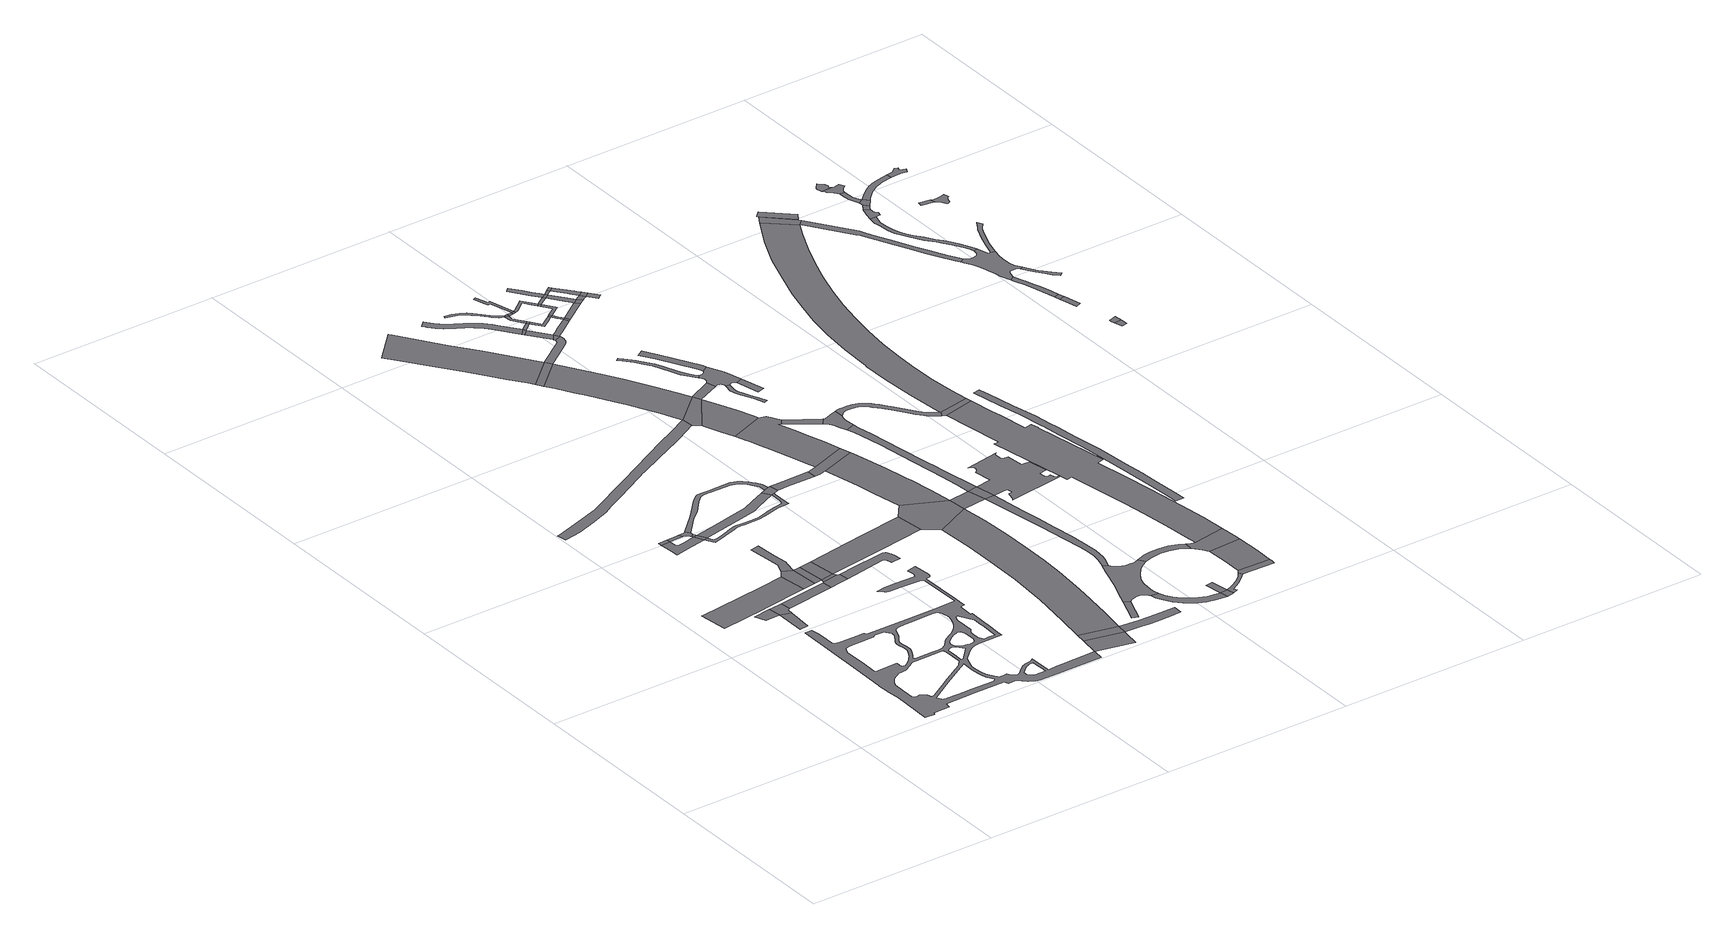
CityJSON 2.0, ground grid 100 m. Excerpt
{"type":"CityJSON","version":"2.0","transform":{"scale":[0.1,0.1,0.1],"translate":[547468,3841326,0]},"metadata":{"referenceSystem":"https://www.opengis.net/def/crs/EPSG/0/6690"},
"CityObjects":{
"road1":{"type":"Road","geometry":[{"type":"MultiSurface","lod":"1","boundaries":[[[0,1,2,3]]]}]},
"road2":{"type":"Road","attributes":{"RoadStructureAttribute.sectionType":"1"},"geometry":[{"type":"MultiSurface","lod":"1","boundaries":[[[3,4,5,6]]]}]},
"road3":{"type":"Road","attributes":{"RoadStructureAttribute.sectionType":"1"},"geometry":[{"type":"MultiSurface","lod":"1","boundaries":[[[7,8,9,10,11,12,13,14,15]]]}]},
"road4":{"type":"Road","geometry":[{"type":"MultiSurface","lod":"1","boundaries":[[[16,17,0,3,6,18,19]]]}]},
"road5":{"type":"Road","geometry":[{"type":"MultiSurface","lod":"1","boundaries":[[[20,21,22,23,24]]]}]},
"road6":{"type":"Road","attributes":{"RoadStructureAttribute.sectionType":"1"},"geometry":[{"type":"MultiSurface","lod":"1","boundaries":[[[25,26,16,19,27]]]}]},
"road7":{"type":"Road","attributes":{"RoadStructureAttribute.sectionType":"1"},"geometry":[{"type":"MultiSurface","lod":"1","boundaries":[[[28,29,30,31,24,23,32,33,34,35,36,37]]]}]},
"road8":{"type":"Road","geometry":[{"type":"MultiSurface","lod":"1","boundaries":[[[38,39,20,24,40,41,42]]]}]},
"road9":{"type":"Road","attributes":{"RoadStructureAttribute.sectionType":"1"},"geometry":[{"type":"MultiSurface","lod":"1","boundaries":[[[43,44,45,46,47,48,49,50,51,52,53,54,55,56,57,58,59,60,61,62,63,64,65,66,67,68,69,70,71,72,73,74,75,76,77,78,79,80,81,82,83,84,85,86,87,88,89,90,91,92,93,94,95,96,97,98,99,100,101,102,103,104,105,106,107,108,109,110,111,112,113,114,115,116,117,118,119,120,121,122,123,124,125,126,127,128,129,130,131,132,133,134,135,136,137,138,139,140,141,142,143,144,145,146,147,148,149,150,151,152,153,154,155,156,157,158],[159,160,161,162,163,164,165,166,167,168,169,170,171,172,173],[174,175,176,177,178,179,180,181,182,183,184,185,186,187,188,189,190,191,192],[193,194,195,196,197,198,199,200,201,202,203,204,205,206,207,208,209,210,211,212,213,214,215,216,217,218,219,220,221,222,223],[224,225,226,227,228,229,230,231,232,233,234,235,236,237,238,239,240,241,242,243,244,245,246,247,248,249,250],[251,252,253,254,255,256,257,258,259,260,261,262,263,264,265,266,267,268,269,270,271,272,273],[274,275,276,277,278,279,280,281,282,283,284,285,286,287,288,289,290,291,292,293,294,295,296,297,298,299,300,301,302,303,304,305,306,307,308,309,310,311,312,313,314,315,316,317,318,319,320,321],[322,323,324,325,326,327,328,329,330,331,332,333,334,335,336,337,338,339,340,341,342,343,344,345,346,347,348,349,350,351,352,353,354,355,356,357,358,359,360,361,362,363,364,365,366,367,368,369,370,371,372,373,374,375,376,377],[378,379,380,381,382,383,384,385,386,387,388,389,390,391,392,393,394,395,396,397,398,399,400,401,402,403,404,405,406,407,408,409,410,411,412]]]}]},
"road10":{"type":"Road","geometry":[{"type":"MultiSurface","lod":"1","boundaries":[[[413,7,15,414,415,416,417]]]}]},
"road11":{"type":"Road","geometry":[{"type":"MultiSurface","lod":"1","boundaries":[[[418,419,38,42,420,421,422,423,424,425]]]}]},
"road12":{"type":"Road","geometry":[{"type":"MultiSurface","lod":"1","boundaries":[[[426,424,423,37,427]]]}]},
"road13":{"type":"Road","geometry":[{"type":"MultiSurface","lod":"1","boundaries":[[[427,37,36,428]]]}]},
"road14":{"type":"Road","attributes":{"RoadStructureAttribute.sectionType":"1"},"geometry":[{"type":"MultiSurface","lod":"1","boundaries":[[[429,417,416,430]]]}]},
"road15":{"type":"Road","attributes":{"RoadStructureAttribute.sectionType":"1"},"geometry":[{"type":"MultiSurface","lod":"1","boundaries":[[[431,432,433,434,435,436,413,417]]]}]},
"road16":{"type":"Road","geometry":[{"type":"MultiSurface","lod":"1","boundaries":[[[437,438,25,27,439,440,441]]]}]},
"road17":{"type":"Road","attributes":{"RoadStructureAttribute.sectionType":"1"},"geometry":[{"type":"MultiSurface","lod":"1","boundaries":[[[442,430,438,437]]]}]},
"road18":{"type":"Road","geometry":[{"type":"MultiSurface","lod":"1","boundaries":[[[443,429,430,442]]]}]},
"road19":{"type":"Road","attributes":{"RoadStructureAttribute.sectionType":"1"},"geometry":[{"type":"MultiSurface","lod":"1","boundaries":[[[444,445,446,447,448,449,450,451,452,453,454,455,456,457,458,459,460,461,462,463,464,465,466,467,468,469,470,471,472,473]]]}]},
"road20":{"type":"Road","geometry":[{"type":"MultiSurface","lod":"1","boundaries":[[[474,475,476,477,478,479,480,481,482,483,484,485,486,487,488,489,490,491,492,493,494,495,496,497,498,499,500,501,502,503,504,505,506,507,508,509,510,511,512,513,514,515,516,517,518,519,428,36]]]}]},
"road21":{"type":"Road","attributes":{"RoadStructureAttribute.sectionType":"1"},"geometry":[{"type":"MultiSurface","lod":"1","boundaries":[[[520,521,522,523,524,525,427,428,526,527,528,529,530,496]]]}]},
"road22":{"type":"Road","geometry":[{"type":"MultiSurface","lod":"1","boundaries":[[[531,532,533,534,535,536,537,538,539,540,541,542,543,441,440]]]}]},
"road23":{"type":"Road","geometry":[{"type":"MultiSurface","lod":"1","boundaries":[[[544,545,546,547,548,549,550,551,552,553,554,555,556,557,418,425,558,559,560,561,562,563,564,565,566,567,568,569,570,571,572,573]]]}]},
"road24":{"type":"Road","attributes":{"RoadStructureAttribute.sectionType":"1"},"geometry":[{"type":"MultiSurface","lod":"1","boundaries":[[[574,158,575,576,577,578]]]}]},
"road25":{"type":"Road","attributes":{"RoadStructureAttribute.sectionType":"1"},"geometry":[{"type":"MultiSurface","lod":"1","boundaries":[[[579,580,581,443,442,582,583]]]}]},
"road26":{"type":"Road","geometry":[{"type":"MultiSurface","lod":"1","boundaries":[[[584,574,578,585]]]}]},
"road27":{"type":"Road","geometry":[{"type":"MultiSurface","lod":"1","boundaries":[[[586,573,572,587,520,496,495,588]]]}]},
"road28":{"type":"Road","attributes":{"RoadStructureAttribute.sectionType":"1"},"geometry":[{"type":"MultiSurface","lod":"1","boundaries":[[[589,590,591,592,593,594,595,596,597,598,599,600,601,602]]]}]},
"road29":{"type":"Road","attributes":{"RoadStructureAttribute.sectionType":"1"},"geometry":[{"type":"MultiSurface","lod":"1","boundaries":[[[603,604,605,606,607,608,609,610,611,612,613,614,615,616,617,618,584,585]]]}]},
"road30":{"type":"Road","geometry":[{"type":"MultiSurface","lod":"1","boundaries":[[[619,620,621,622,623,624,625,626,585,578]]]}]},
"road31":{"type":"Road","attributes":{"RoadStructureAttribute.sectionType":"1"},"geometry":[{"type":"MultiSurface","lod":"1","boundaries":[[[627,628,586,588,629,630,631,632]]]}]},
"road32":{"type":"Road","attributes":{"RoadStructureAttribute.sectionType":"1"},"geometry":[{"type":"MultiSurface","lod":"1","boundaries":[[[633,634,635,636,637,638]]]}]},
"road33":{"type":"Road","geometry":[{"type":"MultiSurface","lod":"1","boundaries":[[[602,601,639,640]]]}]},
"road34":{"type":"Road","geometry":[{"type":"MultiSurface","lod":"1","boundaries":[[[641,579,583,613,612,642]]]}]},
"road35":{"type":"Road","attributes":{"RoadStructureAttribute.sectionType":"1"},"geometry":[{"type":"MultiSurface","lod":"1","boundaries":[[[643,644,645,646,647,648,640,639,649,650,651,652,653,654,655,656,444,657]]]}]},
"road36":{"type":"Road","attributes":{"RoadStructureAttribute.sectionType":"1"},"geometry":[{"type":"MultiSurface","lod":"1","boundaries":[[[658,659,660,661,662,663,664,665,666,667,668,669,670,671,672,673,674,675,676,677,678,679,680,681,682,683,684,685]]]}]},
"road37":{"type":"Road","geometry":[{"type":"MultiSurface","lod":"1","boundaries":[[[657,444,473,686,687,688,689]]]}]},
"road38":{"type":"Road","geometry":[{"type":"MultiSurface","lod":"1","boundaries":[[[690,691,692,693,633,638,694,695,696,697,698,699,700,701,702,703,704,705,706,707,708,709,710,711,712,713,714,715,716]]]}]},
"road39":{"type":"Road","geometry":[{"type":"MultiSurface","lod":"1","boundaries":[[[717,718,719,632,631,720,721,722]]]}]},
"road40":{"type":"Road","attributes":{"RoadStructureAttribute.sectionType":"1"},"geometry":[{"type":"MultiSurface","lod":"1","boundaries":[[[723,724,725,726,727,728,729,722,721,730,731,732,733,641,642]]]}]},
"road41":{"type":"Road","geometry":[{"type":"MultiSurface","lod":"1","boundaries":[[[734,735,736,737,738,739,740,741,742,718,717,743,744,745,746,747,748,749,750]]]}]},
"road42":{"type":"Road","attributes":{"RoadStructureAttribute.sectionType":"1"},"geometry":[{"type":"MultiSurface","lod":"1","boundaries":[[[700,751,752,753,754,755,756,757,758,759,760,761,762,763,764,765,766,767,701]]]}]},
"road43":{"type":"Road","attributes":{"RoadStructureAttribute.sectionType":"1"},"geometry":[{"type":"MultiSurface","lod":"1","boundaries":[[[768,769,770,689,688,771,772,736,735]]]}]},
"road44":{"type":"Road","attributes":{"RoadStructureAttribute.sectionType":"1"},"geometry":[{"type":"MultiSurface","lod":"1","boundaries":[[[773,774,775,776,777,778,779,780,781,782,783,784,785,786,787,788,789,790,602,640]]]}]},
"road45":{"type":"Road","geometry":[{"type":"MultiSurface","lod":"1","boundaries":[[[791,792,793,794,795,796,797,798,799,800,801,802,803,804,805,806,807,808,809,810,811]]]}]},
"road46":{"type":"Road","geometry":[{"type":"MultiSurface","lod":"1","boundaries":[[[685,684,812,813]]]}]},
"road47":{"type":"Road","attributes":{"RoadStructureAttribute.sectionType":"1"},"geometry":[{"type":"MultiSurface","lod":"1","boundaries":[[[814,642,612,815]]]}]},
"road48":{"type":"Road","attributes":{"RoadStructureAttribute.sectionType":"1"},"geometry":[{"type":"MultiSurface","lod":"1","boundaries":[[[816,817,818,819,820,821,822,823,824,815,825,826,827,828,829,830,831,832,690,716]]]}]},
"road49":{"type":"Road","attributes":{"RoadStructureAttribute.sectionType":"1"},"geometry":[{"type":"MultiSurface","lod":"1","boundaries":[[[813,812,833,834]]]}]},
"road50":{"type":"Road","geometry":[{"type":"MultiSurface","lod":"1","boundaries":[[[835,836,685,813,837,838]]]}]},
"road51":{"type":"Road","geometry":[{"type":"MultiSurface","lod":"1","boundaries":[[[834,833,839,840,784,783,841]]]}]},
"road52":{"type":"Road","geometry":[{"type":"MultiSurface","lod":"1","boundaries":[[[842,760,759,843]]]}]},
"road53":{"type":"Road","geometry":[{"type":"MultiSurface","lod":"1","boundaries":[[[811,810,844,845]]]}]},
"road54":{"type":"Road","geometry":[{"type":"MultiSurface","lod":"1","boundaries":[[[810,846,847,835,848,849,844]]]}]},
"road55":{"type":"Road","attributes":{"RoadStructureAttribute.sectionType":"1"},"geometry":[{"type":"MultiSurface","lod":"1","boundaries":[[[850,657,689,851]]]}]},
"road56":{"type":"Road","geometry":[{"type":"MultiSurface","lod":"1","boundaries":[[[852,853,760,842]]]}]},
"road57":{"type":"Road","geometry":[{"type":"MultiSurface","lod":"1","boundaries":[[[848,835,838,854]]]}]},
"road58":{"type":"Road","geometry":[{"type":"MultiSurface","lod":"1","boundaries":[[[845,844,855,856,857]]]}]},
"road59":{"type":"Road","geometry":[{"type":"MultiSurface","lod":"1","boundaries":[[[858,814,815,824]]]}]},
"road60":{"type":"Road","geometry":[{"type":"MultiSurface","lod":"1","boundaries":[[[859,860,861,862,863,864,865,866,867,857,868]]]}]},
"road61":{"type":"Road","geometry":[{"type":"MultiSurface","lod":"1","boundaries":[[[869,870,871,872,873,874,875,876,877,878,879,880,881,882,883,884,885,886,887,888,889,890]]]}]},
"road62":{"type":"Road","geometry":[{"type":"MultiSurface","lod":"1","boundaries":[[[868,857,856,891]]]}]},
"road63":{"type":"Road","geometry":[{"type":"MultiSurface","lod":"1","boundaries":[[[892,893,894,854,838,895,896,897,898,899]]]}]},
"road64":{"type":"Road","attributes":{"RoadStructureAttribute.sectionType":"1"},"geometry":[{"type":"MultiSurface","lod":"1","boundaries":[[[900,750,749,901,902,903]]]}]},
"road65":{"type":"Road","attributes":{"RoadStructureAttribute.sectionType":"1"},"geometry":[{"type":"MultiSurface","lod":"1","boundaries":[[[904,905,906,907,908,909,834,841,910,911,912]]]}]},
"road66":{"type":"Road","geometry":[{"type":"MultiSurface","lod":"1","boundaries":[[[913,914,915,916,842,843,917,918,919,920,921,922]]]}]},
"road67":{"type":"Road","attributes":{"RoadStructureAttribute.sectionType":"1"},"geometry":[{"type":"MultiSurface","lod":"1","boundaries":[[[923,924,925,926,927,928,929,930,931,932,933,934,935,936,937,814,858]]]}]},
"road68":{"type":"Road","geometry":[{"type":"MultiSurface","lod":"1","boundaries":[[[938,939,940,941,942,943,944,945,946,947,948,949,950,951]]]}]},
"road69":{"type":"Road","attributes":{"RoadStructureAttribute.sectionType":"1"},"geometry":[{"type":"MultiSurface","lod":"1","boundaries":[[[952,953,954,955,956,710,709,957,958,959,960,961,962,963]]]}]},
"road70":{"type":"Road","geometry":[{"type":"MultiSurface","lod":"1","boundaries":[[[964,899,898,965]]]}]},
"road71":{"type":"Road","geometry":[{"type":"MultiSurface","lod":"1","boundaries":[[[966,967,968,969,970,868,891,971,972,973,974,975,976,977]]]}]},
"road72":{"type":"Road","geometry":[{"type":"MultiSurface","lod":"1","boundaries":[[[978,965,898,979,904,980]]]}]},
"road73":{"type":"Road","attributes":{"RoadStructureAttribute.sectionType":"1"},"geometry":[{"type":"MultiSurface","lod":"1","boundaries":[[[981,982,983,984,985,986,987,988]]]}]},
"road74":{"type":"Road","geometry":[{"type":"MultiSurface","lod":"1","boundaries":[[[980,904,912,989]]]}]},
"road75":{"type":"Road","geometry":[{"type":"MultiSurface","lod":"1","boundaries":[[[990,991,992,903,902,993,994,995,930,929,996,997,998]]]}]},
"road76":{"type":"Road","geometry":[{"type":"MultiSurface","lod":"1","boundaries":[[[999,988,987,1000,1001,1002,1003,1004,1005,1006,1007,1008,890,889,1009,1010,1011,1012,1013,1014,1015,1016,850,851,1017,1018,1019,1020,1021,1022,1023,1024,938,951,1025,1026,1027,1028,1029,1030,1031,1032,1033,1034,1035,1036,1037]]]}]},
"road77":{"type":"Road","geometry":[{"type":"MultiSurface","lod":"1","boundaries":[[[977,976,1038,1039]]]}]},
"road78":{"type":"Road","geometry":[{"type":"MultiSurface","lod":"1","boundaries":[[[1040,1041,1039,1038,1042,1043,964,965]]]}]},
"road79":{"type":"Road","geometry":[{"type":"MultiSurface","lod":"1","boundaries":[[[1044,1045,1037,1036]]]}]},
"road80":{"type":"Road","geometry":[{"type":"MultiSurface","lod":"1","boundaries":[[[1046,977,1039,1047]]]}]},
"road81":{"type":"Road","geometry":[{"type":"MultiSurface","lod":"1","boundaries":[[[1048,1049,1050,1051,1052,1053,1054,1055,1046,1056]]]}]},
"road82":{"type":"Road","attributes":{"RoadStructureAttribute.sectionType":"1"},"geometry":[{"type":"MultiSurface","lod":"1","boundaries":[[[1057,1058,980,989,1059]]]}]},
"road83":{"type":"Road","attributes":{"RoadStructureAttribute.sectionType":"1"},"geometry":[{"type":"MultiSurface","lod":"1","boundaries":[[[1060,1061,1062,1063,1064,1065,1066,1067,1068,1069,1070,1071,1072,1073,1074,1075,1076,1077,1078,1079,1080,1081,1082,1083,1084,1085,858,824,1086,1087,1088,1089,1090,1091,1092,1093,1094]]]}]},
"road84":{"type":"Road","geometry":[{"type":"MultiSurface","lod":"1","boundaries":[[[1056,1046,1047,1095]]]}]},
"road85":{"type":"Road","geometry":[{"type":"MultiSurface","lod":"1","boundaries":[[[1096,913,922,1097,1098,1099]]]}]},
"road86":{"type":"Road","geometry":[{"type":"MultiSurface","lod":"1","boundaries":[[[1100,1095,1047,1101,1102,1103,1057,1104]]]}]},
"road87":{"type":"Road","geometry":[{"type":"MultiSurface","lod":"1","boundaries":[[[1105,1106,1056,1095,1107,1108]]]}]},
"road88":{"type":"Road","attributes":{"function":"1","RoadStructureAttribute.sectionType":"7"},"geometry":[{"type":"MultiSurface","lod":"1","boundaries":[[[1109,1110,1111,1112,1113,1114,1096,1099]]]}]},
"road89":{"type":"Road","geometry":[{"type":"MultiSurface","lod":"1","boundaries":[[[1104,1057,1059,1115]]]}]},
"road90":{"type":"Road","geometry":[{"type":"MultiSurface","lod":"1","boundaries":[[[1116,1105,1108,1117]]]}]},
"road91":{"type":"Road","geometry":[{"type":"MultiSurface","lod":"1","boundaries":[[[1118,1119,1120,1121,963,962,1122,1123,1112,1111]]]}]},
"road92":{"type":"Road","attributes":{"RoadStructureAttribute.sectionType":"1"},"geometry":[{"type":"MultiSurface","lod":"1","boundaries":[[[1124,1104,1115,1125]]]}]},
"road93":{"type":"Road","attributes":{"RoadStructureAttribute.sectionType":"1"},"geometry":[{"type":"MultiSurface","lod":"1","boundaries":[[[1126,1127,1117,1108,1128,1129,1124,1130]]]}]},
"road94":{"type":"Road","geometry":[{"type":"MultiSurface","lod":"1","boundaries":[[[1131,1132,1133,1134,1135,1136,1137,1138,1139,1140,1141,1142,1143,1144,1145,1146,1147,1148,1149,1150,1151,1152,1153,1154,990,998,1155,1156,1157,1158,1159,1160,1161,1162,1163,1164,1165,1166,1167,1168,1169,1170,1171,1172,1173,1174,1175,1176,1177,1178,1179,1180]]]}]},
"road95":{"type":"Road","attributes":{"RoadStructureAttribute.sectionType":"1"},"geometry":[{"type":"MultiSurface","lod":"1","boundaries":[[[1130,1124,1125,1181]]]}]},
"road96":{"type":"Road","geometry":[{"type":"MultiSurface","lod":"1","boundaries":[[[1182,1183,1184,1185,1181,1125]]]}]},
"road97":{"type":"Road","attributes":{"function":"1","RoadStructureAttribute.sectionType":"7"},"geometry":[{"type":"MultiSurface","lod":"1","boundaries":[[[1186,1187,1188,1189,1190,1191,1192,1193,1194,1195,1196,1197,1198,1199,1200,1201,1202,1203,1094,1204,1205,1206,1207,1208,1209,1210,1120,1119]]]}]},
"road98":{"type":"Road","geometry":[{"type":"MultiSurface","lod":"1","boundaries":[[[1211,1180,1179,1200,1199]]]}]},
"road99":{"type":"Road","geometry":[{"type":"MultiSurface","lod":"1","boundaries":[[[1212,1213,1214,1215,1216,1217,1218,1219,1220,1221,1222,1223,1224,1225,1226,1227,1228,1229,1230,1231,1232,1233,1234,1235,1236,1237,1238]]]}]},
"road100":{"type":"Road","attributes":{"function":"1","RoadStructureAttribute.sectionType":"7"},"geometry":[{"type":"MultiSurface","lod":"1","boundaries":[[[1239,1240,1241,1242,1243,1244,1245,1246,1247,1248,1249,1250,1251,1252,1253,1254,1180,1211,1255,1256,1257,1258,1259,1260,1261,1262,1263,1264,1265,1266,1267,1268,1269]]]}]},
"road101":{"type":"Road","geometry":[{"type":"MultiSurface","lod":"1","boundaries":[[[1270,1239,1269,1271,1272,1273]]]}]},
"road102":{"type":"Road","attributes":{"RoadStructureAttribute.sectionType":"7"},"geometry":[{"type":"MultiSurface","lod":"1","boundaries":[[[1270,1273,1274]]]}]},
"road103":{"type":"Road","geometry":[{"type":"MultiSurface","lod":"1","boundaries":[[[1275,1276,1270,1274,1277]]]}]},
"road104":{"type":"Road","attributes":{"RoadStructureAttribute.sectionType":"7"},"geometry":[{"type":"MultiSurface","lod":"1","boundaries":[[[1278,1279,1280,1281,1282,1283,1284,1285,1286,1272,1271,1287,1288,1289,1290,1291,1292,1293,1294,1295,1296,1297,1298,1299]]]}]},
"road105":{"type":"Road","geometry":[{"type":"MultiSurface","lod":"1","boundaries":[[[1300,1301,1302,1303]]]}]},
"road106":{"type":"Road","attributes":{"RoadStructureAttribute.sectionType":"1"},"geometry":[{"type":"MultiSurface","lod":"1","boundaries":[[[1304,1305,1306,1307,1301,1300]]]}]},
"road107":{"type":"Road","attributes":{"RoadStructureAttribute.sectionType":"1"},"geometry":[{"type":"MultiSurface","lod":"1","boundaries":[[[1308,1309,1310,1311,1312]]]}]},
"road108":{"type":"Road","geometry":[{"type":"MultiSurface","lod":"1","boundaries":[[[1313,1314,1309,1308]]]}]},
"road109":{"type":"Road","attributes":{"RoadStructureAttribute.sectionType":"1"},"geometry":[{"type":"MultiSurface","lod":"1","boundaries":[[[1315,1316,1317,1318,1319,1320,1321,1322,1323,1324,1325,1326,1327,1328,1314,1313]]]}]},
"road110":{"type":"Road","geometry":[{"type":"MultiSurface","lod":"1","boundaries":[[[1329,1330,1331,1332,1333,1334,1335,1336,1337,1299,1298,1338,1339,1340,1341,1342,1343,1344,1345,1322,1321,1346,1347,1348,1349,1350,1351,1352,1353,1354,1355,1356,1357,1358]]]}]},
"road111":{"type":"Road","attributes":{"RoadStructureAttribute.sectionType":"1"},"geometry":[{"type":"MultiSurface","lod":"1","boundaries":[[[1359,1360,1361,1362,1363,1364,1365,1366,1367,1368,1369,1370,1371,1372,1373,1333,1332,1374,1375,1376,1377,1378,1379,1380,1381,1382,1383,1384,1385,1386,1387,1388,1389,1390]]]}]},
"road112":{"type":"Road","attributes":{"RoadStructureAttribute.sectionType":"1"},"geometry":[{"type":"MultiSurface","lod":"1","boundaries":[[[1391,1392,1359,1390,1393,1394,1395,1396,1397,1398,1399,1400,1401]]]}]},
"road113":{"type":"Road","attributes":{"RoadStructureAttribute.sectionType":"1"},"geometry":[{"type":"MultiSurface","lod":"1","boundaries":[[[1402,1391,1401,1403,1404]]]}]},
"road114":{"type":"Road","attributes":{"RoadStructureAttribute.sectionType":"1"},"geometry":[{"type":"MultiSurface","lod":"1","boundaries":[[[1405,1406,1407,1408,1352,1351,1409,1410,1411,1412,1413,1414]]]}]},
"road115":{"type":"Road","attributes":{"RoadStructureAttribute.sectionType":"1"},"geometry":[{"type":"MultiSurface","lod":"1","boundaries":[[[1415,1416,1417,1418,1419,1420,1421,1422,1423,1424,1425,1426,1427,1428,1429]]]}]},
"road116":{"type":"Road","attributes":{"RoadStructureAttribute.sectionType":"1"},"geometry":[{"type":"MultiSurface","lod":"1","boundaries":[[[1430,1431,1432,1433,1434,1435,1436,1437]]]}]},
"road117":{"type":"Road","geometry":[{"type":"MultiSurface","lod":"1","boundaries":[[[1438,1434,1433,1402,1404,1439]]]}]},
"road118":{"type":"Road","geometry":[{"type":"MultiSurface","lod":"1","boundaries":[[[1440,1441,1442,1443,1444,1445,1446,1447,1448,1449,1419,1450,1451,1452,1453,1454,1430,1437,1455,1456,1457]]]}]},
"road119":{"type":"Road","attributes":{"RoadStructureAttribute.sectionType":"1"},"geometry":[{"type":"MultiSurface","lod":"1","boundaries":[[[1458,1459,1460,1461,1462,1358,1357,1463,1464,1465,1466,1467]]]}]},
"road120":{"type":"Road","attributes":{"RoadStructureAttribute.sectionType":"1"},"geometry":[{"type":"MultiSurface","lod":"1","boundaries":[[[1468,1469,1470,1471,1472,1473,1474,1438,1439,1475,1476,1477,1478,1479,1480]]]}]},
"road121":{"type":"Road","attributes":{"RoadStructureAttribute.sectionType":"1"},"geometry":[{"type":"MultiSurface","lod":"1","boundaries":[[[1481,1482,1483,1484]]]}]},
"road122":{"type":"Road","geometry":[{"type":"MultiSurface","lod":"1","boundaries":[[[1485,1486,1487,1488,1489,1484,1483,1490,1491,1492,1493,1494,1495,1496,1497,1498,1499]]]}]},
"road123":{"type":"Road","geometry":[{"type":"MultiSurface","lod":"1","boundaries":[[[1500,1501,1468,1480,1502,1503,1504,1505,1506,1507,1508,1509,1510]]]}]}
},
"vertices":[
[397,1247,0],[304,1233,0],[329,1179,0],[407,1182,0],
[406,1023,0],[451,1025,0],[462,1165,0],
[615,1453,0],[489,1432,0],[233,1397,0],[128,1383,0],[114,1382,0],[134,1233,0],[384,1266,0],[393,1267,0],[631,1304,0],
[469,1256,0],[418,1250,0],[466,1195,0],[476,1200,0],
[389,2025,0],[351,2024,0],[341,2024,0],[340,2003,0],[390,2005,0],
[735,1295,0],[501,1260,0],[741,1242,0],
[442,1963,0],[410,1956,0],[393,1963,0],[392,1974,0],[343,1964,0],[345,1929,0],[349,1892,0],[447,1912,0],[527,1928,0],[504,1975,0],
[455,2028,0],[448,2028,0],[444,2007,0],[448,2007,0],[466,2007,0],
[1186,66,0],[1155,65,0],[1148,65,0],[1115,64,0],[1101,64,0],[1101,72,0],[1101,112,0],[1101,187,0],[1085,176,0],[1080,174,0],[1056,170,0],[1049,168,0],[1040,165,0],[1033,161,0],[1028,158,0],[1021,152,0],[989,126,0],[984,122,0],[977,115,0],[970,112,0],[962,111,0],[958,112,0],[933,137,0],[926,144,0],[910,143,0],[883,142,0],[876,153,0],[869,164,0],[849,202,0],[844,224,0],[838,264,0],[840,294,0],[850,327,0],[865,362,0],[890,388,0],[892,389,0],[917,412,0],[941,427,0],[963,435,0],[989,440,0],[1055,440,0],[1115,440,0],[1116,459,0],[1119,560,0],[1119,584,0],[1121,674,0],[1111,674,0],[1113,751,0],[1136,757,0],[1137,824,0],[1135,1049,0],[1138,1050,0],[1158,1054,0],[1168,1065,0],[1170,1080,0],[1159,1167,0],[1137,1162,0],[1109,1156,0],[1114,1132,0],[1115,1117,0],[1107,1094,0],[997,1097,0],[938,1099,0],[895,1092,0],[890,1091,0],[914,1065,0],[921,1059,0],[933,1057,0],[1002,1054,0],[1108,1049,0],[1120,1042,0],[1125,822,0],[1123,814,0],[1108,812,0],[1030,809,0],[985,808,0],[849,807,0],[635,807,0],[625,809,0],[619,820,0],[618,822,0],[559,822,0],[489,823,0],[468,823,0],[458,828,0],[450,840,0],[449,903,0],[449,937,0],[441,982,0],[410,983,0],[406,983,0],[399,573,0],[397,406,0],[397,396,0],[400,327,0],[403,261,0],[400,50,0],[450,45,0],[453,58,0],[543,61,0],[547,91,0],[650,92,0],[715,93,0],[877,94,0],[885,72,0],[925,72,0],[948,53,0],[968,33,0],[996,16,0],[1009,13,0],[1018,11,0],[1149,10,0],[1156,10,0],[1208,10,0],[1360,9,0],[1369,69,0],[880,407,0],[847,372,0],[837,371,0],[837,387,0],[838,424,0],[838,453,0],[839,469,0],[850,478,0],[851,479,0],[854,480,0],[860,481,0],[866,482,0],[883,477,0],[894,464,0],[911,442,0],[1084,83,0],[1084,63,0],[1031,64,0],[1028,64,0],[1021,66,0],[998,89,0],[998,107,0],[1008,115,0],[1011,118,0],[1013,119,0],[1030,135,0],[1031,136,0],[1038,141,0],[1043,145,0],[1049,147,0],[1054,150,0],[1066,152,0],[1083,153,0],[1084,110,0],[921,467,0],[905,476,0],[903,477,0],[887,493,0],[883,500,0],[882,506,0],[881,513,0],[883,521,0],[888,528,0],[902,543,0],[916,553,0],[943,569,0],[952,573,0],[959,574,0],[966,575,0],[973,574,0],[980,570,0],[983,565,0],[984,564,0],[987,556,0],[989,547,0],[990,534,0],[990,504,0],[990,490,0],[986,479,0],[981,470,0],[974,464,0],[966,462,0],[956,461,0],[952,461,0],[938,462,0],[1033,671,0],[1036,680,0],[1040,689,0],[1043,692,0],[1044,693,0],[1053,695,0],[1057,689,0],[1094,621,0],[1094,575,0],[1093,561,0],[1091,461,0],[1055,460,0],[1031,459,0],[1025,467,0],[1020,476,0],[1017,486,0],[1016,498,0],[1016,510,0],[1016,523,0],[1017,535,0],[1019,542,0],[1022,547,0],[1022,548,0],[1028,555,0],[1032,560,0],[1032,572,0],[1032,661,0],[843,131,0],[836,129,0],[718,129,0],[676,129,0],[589,129,0],[575,130,0],[565,133,0],[557,138,0],[550,147,0],[544,161,0],[650,226,0],[691,251,0],[793,313,0],[818,328,0],[822,331,0],[822,317,0],[821,269,0],[823,226,0],[829,196,0],[837,174,0],[844,162,0],[856,143,0],[849,135,0],[596,479,0],[590,480,0],[585,484,0],[582,491,0],[582,517,0],[568,516,0],[468,515,0],[458,523,0],[458,597,0],[459,728,0],[466,745,0],[473,758,0],[503,766,0],[517,766,0],[561,766,0],[564,766,0],[570,766,0],[577,766,0],[606,767,0],[636,768,0],[640,772,0],[645,775,0],[652,777,0],[686,777,0],[693,775,0],[703,768,0],[712,760,0],[717,751,0],[718,745,0],[719,738,0],[719,729,0],[713,717,0],[697,694,0],[689,681,0],[684,669,0],[681,657,0],[681,646,0],[681,642,0],[685,614,0],[687,599,0],[687,586,0],[682,571,0],[680,568,0],[663,539,0],[640,510,0],[608,483,0],[607,483,0],[601,480,0],[675,504,0],[672,505,0],[670,508,0],[669,512,0],[680,527,0],[697,556,0],[701,562,0],[708,583,0],[708,600,0],[706,617,0],[702,643,0],[702,647,0],[702,654,0],[704,663,0],[707,671,0],[714,682,0],[732,706,0],[740,725,0],[745,738,0],[750,751,0],[752,755,0],[753,756,0],[754,757,0],[762,764,0],[777,771,0],[790,775,0],[816,776,0],[848,777,0],[948,778,0],[980,778,0],[990,776,0],[999,772,0],[1005,766,0],[1009,757,0],[1013,745,0],[1014,729,0],[1015,711,0],[1011,689,0],[1003,666,0],[991,644,0],[977,624,0],[961,608,0],[956,604,0],[940,591,0],[912,576,0],[902,570,0],[892,563,0],[872,545,0],[861,532,0],[855,526,0],[850,520,0],[839,513,0],[828,507,0],[816,504,0],[802,502,0],[770,503,0],[628,235,0],[546,186,0],[534,183,0],[531,186,0],[529,198,0],[521,213,0],[506,223,0],[494,226,0],[479,225,0],[466,230,0],[461,238,0],[461,303,0],[462,362,0],[469,382,0],[470,383,0],[478,394,0],[491,409,0],[535,437,0],[557,439,0],[567,439,0],[576,440,0],[611,461,0],[627,470,0],[639,477,0],[649,480,0],[665,481,0],[800,481,0],[808,481,0],[816,479,0],[819,469,0],[819,468,0],[819,418,0],[820,366,0],[795,336,0],[681,268,0],
[643,1492,0],[675,1311,0],[702,1315,0],[703,1316,0],[691,1466,0],
[497,2038,0],[489,2030,0],[482,2002,0],[486,2000,0],[496,1990,0],[499,1985,0],[513,1997,0],[513,2013,0],
[520,1985,0],[523,1978,0],
[547,1932,0],
[731,1472,0],[747,1323,0],
[705,1530,0],[708,1547,0],[702,1622,0],[693,1737,0],[646,1729,0],[663,1547,0],
[828,1316,0],[743,1303,0],[796,1251,0],[848,1260,0],[843,1314,0],
[818,1334,0],
[802,1483,0],
[1082,2852,0],[976,2797,0],[885,2750,0],[660,2633,0],[547,2574,0],[283,2437,0],[164,2397,0],[23,2350,0],[10,2347,0],[18,2298,0],[72,2306,0],[109,2314,0],[135,2323,0],[218,2350,0],[278,2376,0],[313,2388,0],[357,2414,0],[438,2456,0],[466,2471,0],[509,2495,0],[536,2509,0],[599,2543,0],[637,2563,0],[643,2566,0],[677,2583,0],[790,2636,0],[873,2677,0],[944,2712,0],[969,2725,0],[1086,2786,0],
[538,1907,0],[555,1876,0],[694,1920,0],[714,1927,0],[735,1930,0],[762,1928,0],[804,1929,0],[841,1928,0],[869,1934,0],[885,1938,0],[895,1940,0],[902,1942,0],[923,1947,0],[967,1958,0],[1012,1962,0],[1029,1963,0],[1029,1977,0],[1028,2002,0],[1028,2012,0],[1028,2041,0],[1028,2062,0],[1029,2076,0],[1013,2071,0],[1012,2035,0],[1011,2008,0],[1011,2000,0],[1011,1995,0],[1001,1980,0],[996,1980,0],[974,1977,0],[957,1974,0],[938,1970,0],[904,1962,0],[900,1960,0],[896,1958,0],[891,1956,0],[889,1956,0],[847,1944,0],[809,1941,0],[756,1943,0],[721,1945,0],[702,1942,0],[676,1934,0],[624,1915,0],[590,1904,0],[562,1903,0],
[987,2114,0],[905,2075,0],[847,2048,0],[845,2047,0],[578,1989,0],[557,1985,0],[588,1940,0],[803,1987,0],[864,2000,0],[879,2007,0],[900,2017,0],
[1070,1299,0],[1083,1296,0],[1090,1286,0],[1096,1259,0],[1147,1266,0],[1143,1302,0],[1140,1324,0],[1135,1333,0],[1132,1339,0],[1125,1347,0],[1112,1354,0],[1057,1346,0],[947,1330,0],
[1033,2172,0],[1018,2202,0],[996,2229,0],[976,2248,0],[956,2260,0],[928,2272,0],[925,2272,0],[815,2271,0],[802,2271,0],[761,2273,0],[740,2271,0],[726,2264,0],[698,2240,0],[600,2136,0],[516,2016,0],[602,2111,0],[649,2149,0],[706,2215,0],[741,2245,0],[758,2253,0],[791,2256,0],[800,2255,0],[918,2252,0],[922,2250,0],[946,2240,0],[979,2210,0],[999,2183,0],[1009,2160,0],[1012,2128,0],[1041,2135,0],
[1385,177,0],[1568,27,0],[1581,116,0],[1581,117,0],[1583,133,0],
[1362,1573,0],[1133,1536,0],[1036,1521,0],[1135,1384,0],[1378,1422,0],
[1393,233,0],[1591,189,0],
[1050,2138,0],[1012,2123,0],[1060,2088,0],
[821,3728,0],[712,3890,0],[615,4024,0],[463,4248,0],[455,4263,0],[307,4109,0],[349,4050,0],[447,3910,0],[530,3793,0],[606,3683,0],[650,3620,0],[711,3533,0],[729,3504,0],[879,3640,0],
[1612,325,0],[1639,520,0],[1646,594,0],[1659,742,0],[1665,869,0],[1668,1015,0],[1666,1158,0],[1659,1315,0],[1653,1368,0],[1646,1454,0],[1453,1359,0],[1461,1163,0],[1462,999,0],[1458,806,0],[1442,592,0],[1415,379,0],
[1672,125,0],[1716,122,0],[1757,122,0],[1838,123,0],[1894,125,0],[1894,174,0],[1789,174,0],[1696,178,0],
[1266,2139,0],[1127,2139,0],[1128,2089,0],[1143,2089,0],[1268,2089,0],[1267,2139,0],
[1736,354,0],[1712,288,0],[1682,212,0],[1713,201,0],[1760,324,0],[1767,337,0],
[750,3470,0],[901,3606,0],
[1423,1652,0],[1636,1551,0],
[1208,3062,0],[1151,3175,0],[1079,3309,0],[1022,3406,0],[975,3486,0],[901,3605,0],[780,3421,0],[828,3341,0],[862,3285,0],[929,3165,0],[956,3115,0],[996,3038,0],[1035,2958,0],[1063,2895,0],[1240,2994,0],
[902,4035,0],[887,4054,0],[858,4087,0],[827,4113,0],[821,4118,0],[791,4139,0],[756,4158,0],[752,4160,0],[712,4184,0],[696,4199,0],[689,4205,0],[667,4231,0],[650,4259,0],[620,4231,0],[626,4222,0],[635,4207,0],[660,4177,0],[671,4167,0],[687,4152,0],[736,4123,0],[770,4104,0],[797,4087,0],[806,4079,0],[819,4068,0],[830,4058,0],[864,4020,0],[945,3905,0],[973,3935,0],
[1098,2781,0],[1121,2762,0],[1122,2761,0],[1259,2952,0],
[1850,670,0],[1831,617,0],[1791,499,0],[1750,391,0],[1778,345,0],[1799,354,0],[1815,357,0],[1830,356,0],[1851,348,0],[1867,331,0],[1870,325,0],[1912,320,0],[1905,359,0],[1905,396,0],[1911,437,0],[1922,472,0],[1943,506,0],[1972,540,0],[2002,565,0],[2036,585,0],[2010,617,0],[1988,610,0],[1969,608,0],[1939,611,0],[1905,623,0],[1883,639,0],[1875,657,0],
[1511,2223,0],[1321,2154,0],[1285,2145,0],[1305,2092,0],[1335,2099,0],[1525,2168,0],
[1619,1681,0],[1601,1804,0],[1595,1835,0],[1590,1866,0],[1573,1955,0],[1554,2043,0],[1535,2127,0],[1351,2027,0],[1379,1901,0],[1391,1833,0],[1397,1802,0],
[1408,2655,0],[1374,2664,0],[1188,2591,0],[1208,2533,0],[1214,2517,0],[1234,2455,0],[1251,2403,0],[1280,2304,0],[1307,2207,0],[1507,2237,0],[1485,2318,0],[1463,2392,0],[1437,2481,0],[1418,2540,0],[1407,2573,0],[1424,2560,0],[1445,2588,0],
[1878,296,0],[1895,257,0],[1918,220,0],[1950,185,0],[1973,167,0],[2005,147,0],[2044,129,0],[2093,117,0],[2149,113,0],[2142,158,0],[2111,160,0],[2076,166,0],[2035,182,0],[2004,200,0],[1971,227,0],[1943,257,0],[1923,290,0],
[1364,2691,0],[1331,2781,0],[1297,2862,0],[1131,2740,0],[1160,2664,0],
[1020,3691,0],[1051,3713,0],[1053,3715,0],[1058,3718,0],[1065,3728,0],[1066,3730,0],[1071,3738,0],[1075,3749,0],[1077,3761,0],[1077,3772,0],[1075,3784,0],[1037,3769,0],[1037,3764,0],[1036,3759,0],[1034,3755,0],[1032,3750,0],[1029,3747,0],[1025,3744,0],
[959,4097,0],[928,4126,0],[888,4173,0],[873,4187,0],[855,4205,0],[840,4214,0],[828,4221,0],[792,4234,0],[756,4243,0],[751,4229,0],[788,4220,0],[821,4208,0],[839,4197,0],[846,4193,0],[862,4177,0],[877,4163,0],[917,4115,0],[926,4108,0],[951,4084,0],[973,4076,0],[985,4087,0],
[954,3893,0],[982,3922,0],
[1752,1568,0],[1773,1468,0],
[1891,699,0],[1902,732,0],[1906,798,0],[1903,888,0],[1896,971,0],[1880,1077,0],[1866,1186,0],[1850,1286,0],[1826,1471,0],[1808,1261,0],[1834,1111,0],[1854,968,0],[1870,862,0],[1874,802,0],[1873,763,0],[1867,728,0],[1856,687,0],
[1032,3782,0],[1058,3815,0],
[1020,3972,0],[1002,3958,0],[1012,3946,0],[1029,3960,0],
[1034,3778,0],[1036,3774,0],[1073,3789,0],
[2182,162,0],[2189,123,0],
[995,4072,0],[996,4087,0],
[977,4034,0],[985,4023,0],[1031,3983,0],[989,4043,0],
[1367,3055,0],[1382,3007,0],
[2167,256,0],[2129,250,0],
[1040,3971,0],
[997,4072,0],[1021,4072,0],[1023,4087,0],
[1807,1578,0],
[1001,4226,0],[991,4225,0],[988,4224,0],[968,4292,0],[954,4286,0],[972,4223,0],[977,4205,0],[990,4209,0],[1021,4097,0],[1037,4093,0],
[1362,3148,0],[1348,3169,0],[1332,3195,0],[1318,3229,0],[1294,3292,0],[1275,3332,0],[1254,3368,0],[1226,3411,0],[1188,3455,0],[1170,3474,0],[1156,3460,0],[1174,3441,0],[1210,3398,0],[1237,3358,0],[1257,3323,0],[1275,3284,0],[1299,3222,0],[1314,3185,0],[1331,3158,0],[1346,3136,0],[1365,3115,0],[1377,3132,0],
[1039,4078,0],
[1110,3945,0],[1084,3926,0],[1075,3920,0],[1072,3899,0],[1083,3907,0],[1110,3926,0],[1143,3950,0],[1136,3963,0],
[1451,2584,0],[1518,2488,0],[1576,2448,0],[1605,2484,0],
[1177,3899,0],[1111,3853,0],[1110,3852,0],[1076,3827,0],[1072,3825,0],[1063,3818,0],[1111,3815,0],[1143,3838,0],[1190,3872,0],
[2313,255,0],[2293,230,0],[2262,202,0],[2219,176,0],[2217,132,0],[2211,152,0],[2235,164,0],[2260,181,0],[2290,204,0],[2324,235,0],
[1770,1800,0],[1764,1837,0],[1754,1895,0],[1730,2057,0],[1701,2250,0],[1687,2329,0],[1685,2357,0],[1635,2339,0],[1645,2302,0],[1656,2257,0],[1677,2139,0],[1696,2005,0],[1720,1837,0],[1725,1805,0],[1747,1645,0],
[1421,2985,0],[1412,2936,0],[1416,2906,0],[1427,2878,0],[1443,2842,0],[1459,2808,0],[1476,2760,0],[1495,2767,0],[1478,2815,0],[1461,2850,0],[1445,2886,0],[1435,2911,0],[1433,2936,0],[1441,2981,0],
[2244,621,0],[2198,636,0],[2146,644,0],[2100,644,0],[2061,635,0],[2079,599,0],[2128,604,0],[2173,600,0],[2219,586,0],[2257,565,0],[2266,557,0],[2273,605,0],
[1148,3972,0],[1155,3958,0],
[1147,4103,0],[1114,4151,0],[1108,4145,0],[1077,4121,0],[1046,4095,0],[1053,4082,0],[1080,4104,0],[1108,4126,0],[1111,4129,0],[1138,4090,0],[1154,4067,0],[1165,4078,0],
[1171,3934,0],[1159,3925,0],[1189,3908,0],
[1444,3191,0],[1340,3386,0],[1296,3460,0],[1261,3440,0],[1305,3366,0],[1408,3174,0],[1417,3152,0],[1451,3174,0],
[1202,3881,0],
[1689,2505,0],[1664,2497,0],[1614,2478,0],[1594,2433,0],[1609,2406,0],[1619,2379,0],[1679,2417,0],[1682,2435,0],[1688,2453,0],
[1488,3087,0],[1410,3140,0],[1408,3137,0],[1405,3134,0],[1402,3132,0],[1398,3130,0],[1394,3129,0],[1390,3129,0],[1386,3129,0],[1382,3130,0],[1374,3102,0],[1377,3097,0],[1379,3092,0],[1380,3087,0],[1380,3081,0],[1379,3076,0],[1377,3070,0],[1374,3065,0],[1400,3015,0],[1408,3011,0],[1411,3010,0],[1414,3007,0],[1416,3005,0],[1417,3002,0],[1418,2999,0],[1419,2998,0],[1453,2988,0],[1455,2989,0],[1458,2990,0],[1461,2990,0],[1464,2990,0],[1467,2989,0],[1470,2988,0],[1473,2986,0],[1475,2984,0],[1477,2981,0],[1477,2980,0],[1478,2978,0],[1516,2993,0],
[1163,4055,0],[1174,4066,0],
[1217,4003,0],[1212,4010,0],[1192,4013,0],[1197,4007,0],
[1508,2854,0],[1547,2863,0],
[1216,4115,0],[1224,4102,0],
[1226,4152,0],[1204,4182,0],[1191,4201,0],[1176,4221,0],[1137,4275,0],[1116,4253,0],[1146,4211,0],[1186,4156,0],[1240,4132,0],
[1305,3991,0],[1298,3986,0],[1326,3969,0],
[2161,1437,0],[2151,1439,0],[2146,1447,0],[2141,1467,0],[2128,1464,0],[2116,1469,0],[2111,1481,0],[2110,1509,0],[2154,1516,0],[2134,1619,0],[2109,1621,0],[2089,1621,0],[2081,1711,0],[2056,1713,0],[2048,1718,0],[2046,1743,0],[2045,1758,0],[2048,1766,0],[2060,1773,0],[1876,1739,0],[1891,1734,0],[1901,1722,0],[1901,1709,0],[1894,1697,0],[1879,1684,0],[1892,1592,0],[1906,1479,0],[1911,1447,0],[1899,1444,0],[1891,1442,0],[1886,1437,0],[1877,1397,0],[1869,1386,0],[2163,1431,0],[2170,1441,0],
[1248,4120,0],
[2324,270,0],[2498,231,0],[2499,254,0],[2499,266,0],
[1295,4055,0],[1249,4068,0],[1279,4026,0],[1299,3998,0],[1329,4008,0],
[1269,4154,0],[1254,4142,0],[1263,4130,0],[1279,4142,0],
[2500,313,0],[2502,373,0],[2496,495,0],[2321,488,0],[2327,366,0],[2325,311,0],
[1354,3989,0],
[1293,4172,0],[1302,4160,0],
[2495,518,0],[2487,618,0],[2316,587,0],[2296,593,0],[2281,545,0],[2304,516,0],
[1362,4032,0],[1381,4008,0],
[1380,4059,0],[1366,4076,0],[1329,4075,0],[1335,4068,0],[1386,4050,0],
[2050,2227,0],[2038,2235,0],[2021,2249,0],[2015,2255,0],[2003,2269,0],[1992,2283,0],[1971,2313,0],[1926,2380,0],[1899,2417,0],[1885,2435,0],[1869,2454,0],[1861,2464,0],[1847,2477,0],[1836,2487,0],[1830,2491,0],[1821,2497,0],[1815,2499,0],[1802,2504,0],[1788,2507,0],[1779,2509,0],[1760,2511,0],[1733,2512,0],[1720,2512,0],[1701,2509,0],[1698,2462,0],[1713,2474,0],[1733,2482,0],[1758,2481,0],[1775,2479,0],[1783,2478,0],[1794,2475,0],[1804,2472,0],[1807,2470,0],[1814,2466,0],[1817,2463,0],[1827,2455,0],[1839,2443,0],[1846,2435,0],[1862,2416,0],[1875,2399,0],[1901,2363,0],[1946,2296,0],[1967,2265,0],[1980,2249,0],[1993,2235,0],[2001,2227,0],[2020,2211,0],[2033,2202,0],[2056,2187,0],[2069,2214,0],
[1405,4026,0],
[1401,3981,0],[1418,3959,0],[1440,3975,0],[1442,3977,0],
[2478,748,0],[2467,847,0],[2451,955,0],[2432,1100,0],[2408,1257,0],[2379,1429,0],[2418,1439,0],[2347,1841,0],[2346,1843,0],[2339,1884,0],[2297,1876,0],[2273,2038,0],[2262,2085,0],[2241,2215,0],[2075,2175,0],[2095,2039,0],[2127,1846,0],[2097,1841,0],[2179,1390,0],[2209,1395,0],[2233,1250,0],[2262,1060,0],[2279,936,0],[2298,788,0],[2311,656,0],
[2237,2246,0],
[2324,2108,0],[2348,1986,0],[2369,1851,0],[2371,1843,0],[2371,1841,0],[2386,1734,0],[2407,1582,0],[2426,1417,0],[2440,1272,0],[2452,1125,0],[2460,1012,0],[2463,942,0],[2508,944,0],[2505,1008,0],[2494,1143,0],[2491,1190,0],[2488,1235,0],[2477,1345,0],[2458,1522,0],[2436,1674,0],[2420,1797,0],[2413,1843,0],[2399,1934,0],[2370,2074,0],[2343,2221,0],[2331,2275,0],[2295,2268,0],
[2407,4071,0],[2364,3991,0],[2324,3918,0],[2258,3772,0],[2245,3739,0],[2197,3607,0],[2151,3469,0],[2117,3343,0],[2088,3216,0],[2065,3078,0],[2049,2923,0],[2041,2755,0],[2040,2747,0],[2040,2600,0],[2049,2423,0],[2066,2233,0],[2225,2345,0],[2213,2475,0],[2209,2607,0],[2211,2737,0],[2219,2867,0],[2233,2997,0],[2254,3127,0],[2281,3255,0],[2314,3381,0],[2353,3506,0],[2361,3528,0],[2397,3629,0],[2448,3752,0],[2502,3870,0],[2545,3951,0],
[2437,4118,0],[2546,3953,0],[2573,3979,0],[2566,3990,0],
[2567,3991,0],
[2459,4154,0],[2431,4127,0],[2592,4032,0],
[2955,3282,0],[2927,3333,0],[2884,3415,0],[2852,3481,0],[2814,3565,0],[2795,3606,0],[2756,3685,0],[2735,3730,0],[2730,3746,0],[2698,3724,0],[2707,3719,0],[2735,3659,0],[2766,3592,0],[2775,3575,0],[2803,3514,0],[2834,3446,0],[2838,3439,0],[2859,3398,0],[2887,3344,0],[2927,3270,0],[2939,3249,0],[2965,3264,0],
[3221,2400,0],[3182,2394,0],[3192,2353,0],[3222,2359,0],
[3220,2417,0],[3218,2440,0],[3175,2425,0],[3178,2409,0],
[3135,2720,0],[3106,2712,0],[3115,2678,0],[3129,2616,0],[3158,2627,0],
[3127,2751,0],[3098,2743,0],
[3116,2801,0],[3101,2858,0],[3090,2891,0],[3077,2934,0],[3075,2940,0],[3071,2949,0],[3053,3001,0],[3030,2983,0],[3033,2972,0],[3038,2957,0],[3052,2914,0],[3062,2879,0],[3072,2844,0],[3090,2776,0],
[3085,3236,0],[3079,3256,0],[3073,3278,0],[3067,3298,0],[3047,3293,0],[3043,3270,0],[3033,3253,0],[3018,3248,0],[2995,3245,0],[2948,3233,0],[2964,3202,0],[2972,3185,0],[2980,3163,0],[2987,3141,0],[2993,3114,0],[3005,3067,0],[3010,3038,0],[3060,3035,0],[3067,3048,0],[3097,3053,0],[3112,3048,0],[3115,3046,0],[3122,3039,0],[3137,3047,0],[3120,3079,0],[3112,3108,0],[3109,3146,0],[3111,3188,0],[3121,3231,0],[3098,3236,0],
[2834,3804,0],[2828,3760,0],[2829,3751,0],[2831,3743,0],[2833,3726,0],[2839,3673,0],[2849,3633,0],[2864,3603,0],[2882,3566,0],[2920,3504,0],[2956,3457,0],[2976,3430,0],[2999,3395,0],[3027,3345,0],[3042,3313,0],[3062,3313,0],[3049,3348,0],[3026,3393,0],[3009,3422,0],[2988,3452,0],[2963,3484,0],[2935,3529,0],[2905,3571,0],[2887,3601,0],[2872,3633,0],[2861,3666,0],[2856,3698,0],[2853,3721,0],[2853,3739,0],[2853,3746,0],[2853,3756,0],[2866,3801,0],
[2858,3888,0],[2842,3842,0],[2868,3803,0],[2873,3805,0],[2878,3805,0],[2893,3805,0],[2899,3831,0],[2886,3841,0],[2883,3847,0],[2884,3859,0],[2885,3868,0],
[2881,3926,0],[2889,3880,0],[2901,3899,0],
[3218,2932,0],[3192,2962,0],[3183,2972,0],[3158,3009,0],[3161,2974,0],[3179,2949,0],[3188,2937,0],[3209,2909,0],[3234,2882,0],[3251,2899,0],
[2824,4202,0],[2798,4168,0],[2797,4161,0],[2797,4159,0],[2802,4134,0],[2858,4134,0],[2855,4135,0],[2854,4137,0],[2852,4139,0],[2851,4141,0],[2850,4144,0],[2850,4148,0],[2854,4153,0],[2857,4156,0],[2849,4174,0],
[2853,4065,0],[2854,4043,0],[2859,4002,0],[2878,3947,0],[2905,3965,0],[2901,3970,0],[2885,4007,0],[2882,4064,0],
[2909,3965,0],[2933,3938,0],
[2902,4138,0],[2898,4136,0],[2893,4134,0],[2889,4133,0],[2884,4132,0],[2879,4131,0],[2874,4131,0],[2868,4131,0],[2866,4131,0],[2864,4132,0],[2803,4131,0],[2813,4118,0],[2817,4113,0],[2840,4089,0],[2848,4076,0],[2884,4078,0],[2897,4096,0],[2915,4110,0],
[3208,3492,0],[3184,3453,0],[3173,3437,0],[3144,3371,0],[3120,3304,0],[3142,3306,0],[3172,3381,0],[3194,3432,0],[3196,3435,0],[3221,3467,0],
[3129,4077,0],[3105,4073,0],[3052,4063,0],[3040,4058,0],[3005,4045,0],[2973,4024,0],[2945,3999,0],[2943,3952,0],[2983,3989,0],[3025,4017,0],[3036,4022,0],[3078,4038,0],[3132,4048,0],
[3098,3791,0],[3093,3764,0],[3160,3753,0],[3154,3778,0],
[3234,3783,0],[3223,3779,0],[3213,3776,0],[3192,3774,0],[3173,3775,0],[3170,3749,0],[3177,3741,0],[3186,3728,0],[3197,3713,0],[3202,3704,0],[3217,3713,0],[3220,3727,0],[3224,3738,0],[3234,3751,0],[3241,3755,0],
[3191,4105,0],[3167,4084,0],[3187,4049,0],[3217,4045,0],[3220,4044,0],[3233,4069,0],[3204,4078,0],[3202,4080,0],[3201,4083,0],[3202,4088,0],[3206,4097,0]
]}
